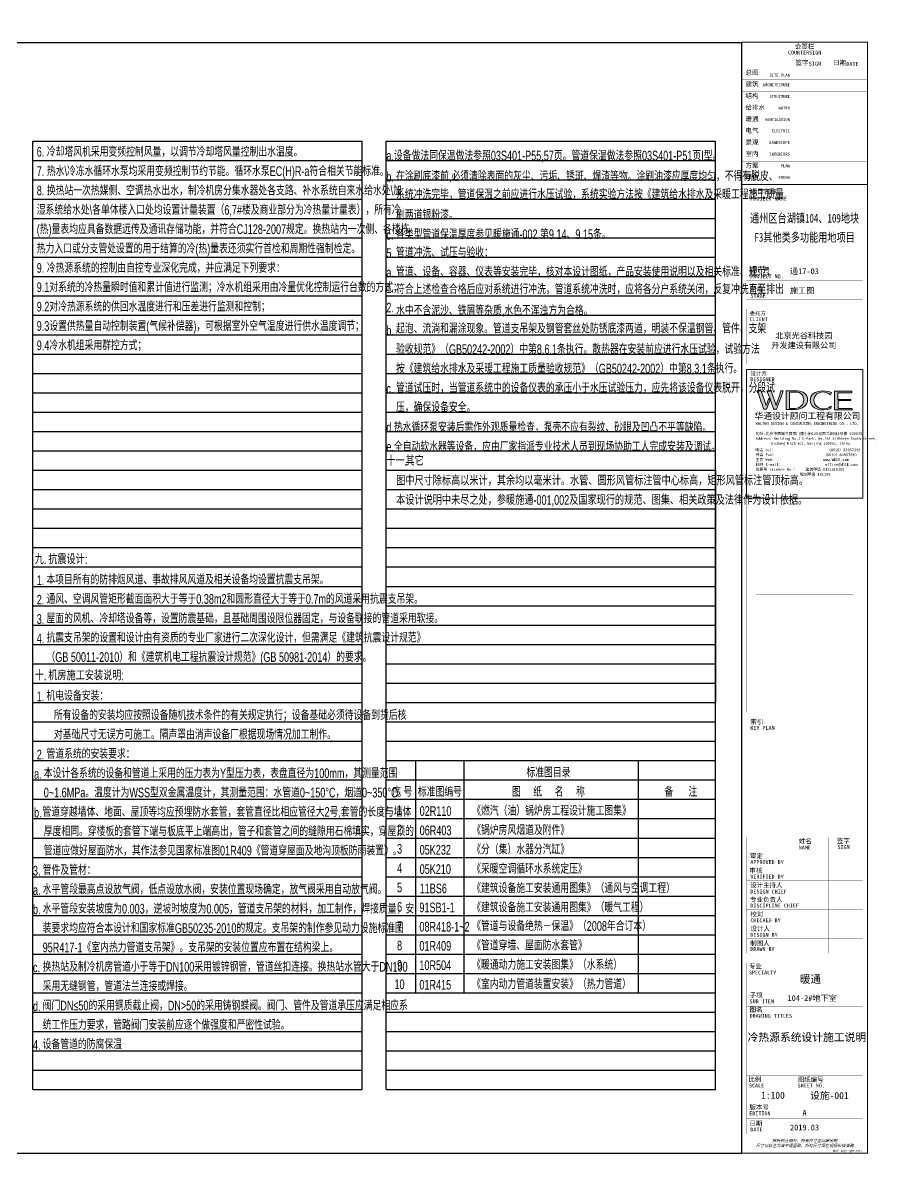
# Model space of a CAD drawing. Extents: x -253824 to 107923, y -224968 to 180578.
# Drawn here: x -40190 to 4411, y 121173 to 180578 of the extents above; entities that cross this region are included whole.
import ezdxf
from ezdxf.enums import TextEntityAlignment as Align

# ---------------------------------------------------------------- set-up
doc = ezdxf.new("R2010")
doc.units = 0
doc.header["$LTSCALE"] = 1000
doc.header["$MEASUREMENT"] = 0
doc.layers.get('0').update_dxf_attribs({"linetype": 'CONTINUOUS'})
doc.layers.get('Defpoints').update_dxf_attribs({"linetype": 'CONTINUOUS'})
for name, color, linetype in [('$0$PUB_TEXT', 7, 'CONTINUOUS'), ('252', 8, 'CONTINUOUS'), ('ACS_COM_BZ', 3, 'CONTINUOUS'), ('字', 7, 'CONTINUOUS'), ('建筑图名', 5, 'CONTINUOUS'), ('文字', 7, 'CONTINUOUS')]:
    doc.layers.add(name, color=color, linetype=linetype)
doc.styles.add('$0$华文细黑', font='STXIHEI.TTF', dxfattribs={"height": 10})
doc.styles.add('HZ', font='ros.shx', dxfattribs={"width": 0.7, "height": 5, "bigfont": 'hztxt.shx'})
doc.styles.add('ZH', font='ros.shx', dxfattribs={"width": 0.7, "bigfont": 'jd.shx'})
doc.styles.add('华文细黑', font='STXIHEI.TTF', dxfattribs={"height": 10})
doc.styles.add('图签信息$0$hwxh', font='STXIHEI.TTF')
doc.styles.add('图签信息$0$华文细黑', font='STXIHEI.TTF', dxfattribs={"height": 10})

# ---------------------------------------------------------------- blocks, each defined once
blk = doc.blocks.new('图框-A1')
for points, const_width in [([(0, 0), (841, 0), (841, 594), (0, 594)], 0.05), ([(766, 584), (25, 584), (25, 10), (766, 10)], 0.5)]:
    blk.add_lwpolyline(points, close=True, dxfattribs=dict(const_width=const_width))
at = {"const_width": 0.05}
for points in [[(420.5, 594), (420.5, 592)], [(0, 297), (2, 297)], [(841, 297), (839, 297)], [(420.5, 0), (420.5, 2)]]:
    blk.add_lwpolyline(points, dxfattribs=at)
blk = doc.blocks.new('图签信息$0$WDCE Copyright200X')
at = {"const_width": 0.016}
blk.add_lwpolyline([(-10.6, 1.26, 1), (-11.4, 1.26, 1)], format="xyb", close=True, dxfattribs=at)
at = {"style": '图签信息$0$华文细黑'}
for s, p in [('WDCE ', (-11.46, 0.5)), ('     Copyright ', (-3.51, 0.5))]:
    blk.add_text(s, height=1, dxfattribs=at).set_placement(p, align=Align.BOTTOM_RIGHT)
blk.add_text('c', height=0.6, dxfattribs=at).set_placement((-11.04, 1.35), align=Align.MIDDLE_CENTER)
blk.add_attdef('200X', text='', height=1, dxfattribs=at).set_placement((-0.45, 0.5), align=Align.BOTTOM_RIGHT)
blk = doc.blocks.new('图签信息$0$logo2')
h = blk.add_hatch(color=7)
h.paths.add_polyline_path([(19.02, -7.36), (15.84, -7.36), (15.84, -3.97), (18.97, -3.97), (18.97, -4.24), (16.46, -4.24), (16.46, -5.45), (18.81, -5.45), (18.81, -5.69), (16.47, -5.69), (16.47, -7.12), (19.02, -7.12)])
edge = h.paths.add_edge_path()
edge.add_spline(control_points=[(15.26, -4.21), (15.26, -4.21), (15.13, -4.65), (15.13, -4.65), (15.13, -4.65), (14.62, -4.1), (13.73, -4.1), (13.04, -4.1), (12.07, -4.54), (12.08, -5.62), (12.08, -6.49), (12.77, -7.16), (13.73, -7.17), (14.66, -7.17), (15.23, -6.68), (15.23, -6.68), (15.23, -6.68), (15.16, -7.11), (15.16, -7.11), (13.63, -7.7), (11.42, -7.29), (11.41, -5.64), (11.4, -3.72), (14.16, -3.66), (15.26, -4.21)], knot_values=[0, 0, 0, 0, 1, 1, 1, 2, 2, 2, 3, 3, 3, 4, 4, 4, 5, 5, 5, 6, 6, 6, 7, 7, 7, 8, 8, 8, 8], degree=3, periodic=0)
edge = h.paths.add_edge_path(flags=16)
edge.add_spline(control_points=[(10.23, -5.57), (10.23, -5.16), (10.12, -4.83), (9.9, -4.58), (9.63, -4.27), (9.23, -4.12), (8.69, -4.12), (8.69, -4.12), (7.64, -4.12), (7.64, -4.12), (7.64, -4.12), (7.64, -7.1), (7.64, -7.1), (7.64, -7.1), (8.66, -7.1), (8.66, -7.1), (9.13, -7.1), (9.52, -6.93), (9.82, -6.6), (10.09, -6.31), (10.23, -5.96), (10.23, -5.57)], knot_values=[0, 0, 0, 0, 1, 1, 1, 2, 2, 2, 3, 3, 3, 4, 4, 4, 5, 5, 5, 6, 6, 6, 7, 7, 7, 7], degree=3, periodic=0)
edge = h.paths.add_edge_path()
edge.add_spline(control_points=[(10.92, -5.51), (10.92, -5.96), (10.72, -6.37), (10.34, -6.72), (9.92, -7.1), (9.41, -7.29), (8.82, -7.29), (8.82, -7.29), (7.03, -7.29), (7.03, -7.29), (7.03, -7.29), (7.03, -3.92), (7.03, -3.92), (7.03, -3.92), (9.1, -3.92), (9.1, -3.92), (9.59, -3.92), (10.01, -4.06), (10.36, -4.34), (10.73, -4.64), (10.92, -5.03), (10.92, -5.51)], knot_values=[0, 0, 0, 0, 1, 1, 1, 2, 2, 2, 3, 3, 3, 4, 4, 4, 5, 5, 5, 6, 6, 6, 7, 7, 7, 7], degree=3, periodic=0)
at = {"lineweight": 0}
blk.add_lwpolyline([(19.02, -7.36), (15.84, -7.36), (15.84, -3.97), (18.97, -3.97), (18.97, -4.24), (16.46, -4.24), (16.46, -5.45), (18.81, -5.45), (18.81, -5.69), (16.47, -5.69), (16.47, -7.12), (19.02, -7.12), (19.02, -7.36)], dxfattribs=at)
for points, knots in [([(10.92, -5.51), (10.92, -5.96), (10.72, -6.37), (10.34, -6.72), (9.92, -7.1), (9.41, -7.29), (8.82, -7.29), (8.82, -7.29), (7.03, -7.29), (7.03, -7.29), (7.03, -7.29), (7.03, -3.92), (7.03, -3.92), (7.03, -3.92), (9.1, -3.92), (9.1, -3.92), (9.59, -3.92), (10.01, -4.06), (10.36, -4.34), (10.73, -4.64), (10.92, -5.03), (10.92, -5.51)], [0, 0, 0, 0, 1, 1, 1, 2, 2, 2, 3, 3, 3, 4, 4, 4, 5, 5, 5, 6, 6, 6, 7, 7, 7, 7]), ([(10.23, -5.57), (10.23, -5.16), (10.12, -4.83), (9.9, -4.58), (9.63, -4.27), (9.23, -4.12), (8.69, -4.12), (8.69, -4.12), (7.64, -4.12), (7.64, -4.12), (7.64, -4.12), (7.64, -7.1), (7.64, -7.1), (7.64, -7.1), (8.66, -7.1), (8.66, -7.1), (9.13, -7.1), (9.52, -6.93), (9.82, -6.6), (10.09, -6.31), (10.23, -5.96), (10.23, -5.57)], [0, 0, 0, 0, 1, 1, 1, 2, 2, 2, 3, 3, 3, 4, 4, 4, 5, 5, 5, 6, 6, 6, 7, 7, 7, 7]), ([(15.26, -4.21), (15.26, -4.21), (15.13, -4.65), (15.13, -4.65), (15.13, -4.65), (14.62, -4.1), (13.73, -4.1), (13.04, -4.1), (12.07, -4.54), (12.08, -5.62), (12.08, -6.49), (12.77, -7.16), (13.73, -7.17), (14.66, -7.17), (15.23, -6.68), (15.23, -6.68), (15.23, -6.68), (15.16, -7.11), (15.16, -7.11), (13.63, -7.7), (11.42, -7.29), (11.41, -5.64), (11.4, -3.72), (14.16, -3.66), (15.26, -4.21)], [0, 0, 0, 0, 1, 1, 1, 2, 2, 2, 3, 3, 3, 4, 4, 4, 5, 5, 5, 6, 6, 6, 7, 7, 7, 8, 8, 8, 8])]:
    blk.add_open_spline(points, degree=3, knots=knots, dxfattribs=at)
blk = doc.blocks.new('图签信息$0$logo1')
h = blk.add_hatch(color=8)
edge = h.paths.add_edge_path()
edge.add_spline(control_points=[(3.86, -5.21), (3.63, -5.88), (3.39, -6.56), (3.39, -6.56), (3.39, -6.56), (2.5, -3.91), (2.5, -3.91), (2.5, -3.91), (1.8, -3.91), (1.69, -3.91), (2.02, -4.39), (2.95, -7.27), (2.95, -7.27), (2.95, -7.27), (3.44, -7.27), (3.44, -7.27), (3.44, -7.27), (4.03, -5.66), (4.03, -5.66), (4.03, -5.66), (3.86, -5.21), (3.86, -5.21)], knot_values=[0, 0, 0, 0, 1, 1, 1, 2, 2, 2, 3, 3, 3, 4, 4, 4, 5, 5, 5, 6, 6, 6, 7, 7, 7, 7], degree=3, periodic=0)
h = blk.add_hatch(color=7)
edge = h.paths.add_edge_path()
edge.add_spline(control_points=[(6.04, -3.91), (6.09, -4.1), (5.2, -6.56), (5.2, -6.56), (5.2, -6.56), (4.3, -3.91), (4.3, -3.91), (4.3, -3.91), (3.6, -3.91), (3.49, -3.91), (3.82, -4.39), (4.75, -7.27), (4.75, -7.27), (4.75, -7.27), (5.24, -7.27), (5.24, -7.27), (5.24, -7.27), (6.33, -4.3), (6.33, -4.3), (6.33, -4.3), (6.48, -3.91), (6.48, -3.91), (6.48, -3.91), (6.21, -3.91), (6.04, -3.91)], knot_values=[0, 0, 0, 0, 1, 1, 1, 2, 2, 2, 3, 3, 3, 4, 4, 4, 5, 5, 5, 6, 6, 6, 7, 7, 7, 8, 8, 8, 8], degree=3, periodic=0)
at = {"color": 8, "lineweight": 0}
blk.add_open_spline([(3.86, -5.21), (3.63, -5.88), (3.39, -6.56), (3.39, -6.56), (3.39, -6.56), (2.5, -3.91), (2.5, -3.91), (2.5, -3.91), (1.8, -3.91), (1.69, -3.91), (2.02, -4.39), (2.95, -7.27), (2.95, -7.27), (2.95, -7.27), (3.44, -7.27), (3.44, -7.27), (3.44, -7.27), (4.03, -5.66), (4.03, -5.66), (4.03, -5.66), (3.86, -5.21), (3.86, -5.21)], degree=3, knots=[0, 0, 0, 0, 1, 1, 1, 2, 2, 2, 3, 3, 3, 4, 4, 4, 5, 5, 5, 6, 6, 6, 7, 7, 7, 7], dxfattribs=at)
at = {"lineweight": 0}
blk.add_open_spline([(6.04, -3.91), (6.09, -4.1), (5.2, -6.56), (5.2, -6.56), (5.2, -6.56), (4.3, -3.91), (4.3, -3.91), (4.3, -3.91), (3.6, -3.91), (3.49, -3.91), (3.82, -4.39), (4.75, -7.27), (4.75, -7.27), (4.75, -7.27), (5.24, -7.27), (5.24, -7.27), (5.24, -7.27), (6.33, -4.3), (6.33, -4.3), (6.33, -4.3), (6.48, -3.91), (6.48, -3.91), (6.48, -3.91), (6.21, -3.91), (6.04, -3.91)], degree=3, knots=[0, 0, 0, 0, 1, 1, 1, 2, 2, 2, 3, 3, 3, 4, 4, 4, 5, 5, 5, 6, 6, 6, 7, 7, 7, 8, 8, 8, 8], dxfattribs=at)
blk.add_blockref('图签信息$0$logo2', (0, 0))
blk = doc.blocks.new('图签信息$0$时间-logo')
at = {"layer": 'Defpoints', "lineweight": 0}
blk.add_lwpolyline([(0, -23.46), (-21.17, -23.46), (-21.17, 0), (0, 0), (0, -23.46)], dxfattribs=at)
blk.add_blockref('图签信息$0$logo1', (-20.97, 0))
at = {"style": '图签信息$0$hwxh'}
for s, height, p in [('华通设计顾问工程有限公司 ', 1.15, (-19.73, -9.05)), ('WALTON DESIGN & CONSULTING ENGINEERING CO., LTD.', 0.5, (-19.5, -10.1)), ('Address: Building No.3 C-Park, No.135 Xizhimen South Street, ', 0.47, (-19.48, -12.83)), ('地址:北京市西城区西直门南小街135号西派国际3号楼 100035', 0.5, (-19.48, -11.94)), ('电话 Tel：                        （8610）83957395 ', 0.5, (-19.56, -14.91)), ('Xicheng District, Beijing 100035, China ', 0.47, (-16.69, -13.72)), ('传真 Fax：                      （8610）83957590 ', 0.5, (-19.48, -15.8)), ('主页 Web：                      www.WDCE.com ', 0.5, (-19.48, -16.69)), ('资质号 Licence No.：    建筑甲级 A111010265 ', 0.5, (-19.48, -18.47)), ('邮件 E-mail：                    office@WDCE.com ', 0.5, (-19.48, -17.58)), ('   规划甲级 101195', 0.5, (-12.6, -19.36))]:
    blk.add_text(s, height=height, dxfattribs=at).set_placement(p)
blk = doc.blocks.new('图签信息')
at = {"const_width": 0.5}
for points in [[(-65, 574), (-65, 500.5), (0, 500.5), (0, 574)], [(-65, 0), (0, 0), (0, 500.5), (-65, 500.5)]]:
    blk.add_lwpolyline(points, close=True, dxfattribs=at)
at = {"const_width": 0.05}
for points in [[(-65, 566.5), (0, 566.5)], [(-39.14, 566.5), (-39.14, 500.5)], [(-19.1, 566.5), (-19.1, 500.5)], [(-65, 560.5), (0, 560.5)], [(-65, 554.5), (0, 554.5)], [(-65, 548.5), (0, 548.5)], [(-65, 542.5), (0, 542.5)], [(-65, 536.5), (0, 536.5)], [(-65, 530.5), (0, 530.5)], [(-65, 524.5), (0, 524.5)], [(-65, 518.5), (0, 518.5)], [(-65, 512.5), (0, 512.5)], [(-65, 512.5), (0, 512.5)], [(-65, 506.5), (0, 506.5)], [(-65, 500.5), (0, 500.5)], [(-62.5, 450.87), (-2.5, 450.87)], [(-62.5, 440.87), (-2.5, 440.87)], [(-2.5, 407.85), (-2.5, 436.12), (-62.5, 436.12), (-62.5, 407.85)], [(-62.5, 407.85), (-2.5, 407.85)], [(-62.5, 404.92), (-62.5, 227.83)], [(-62.5, 404.92), (-2.5, 404.92)], [(-62.5, 227.83), (-2.5, 227.83), (-2.5, 404.92)], [(-57.5, 338.36), (-7.5, 338.36)], [(-57.5, 288.83), (-7.5, 288.83)], [(-57.5, 234.85), (-7.5, 234.85)], [(-62.5, 227.83), (-2.5, 227.83)], [(-62.5, 217.74), (-2.5, 217.74)], [(-62.5, 103.26), (-2.5, 103.26), (-2.5, 163.26), (-62.5, 163.26), (-62.5, 103.26)], [(-37.5, 163.26), (-37.5, 103.26)], [(-20, 163.26), (-20, 103.26)], [(-62.5, 155.76), (-2.5, 155.76)], [(-62.5, 148.26), (-2.5, 148.26)], [(-62.5, 140.76), (-2.5, 140.76)], [(-62.5, 133.26), (-2.5, 133.26)], [(-62.5, 125.76), (-2.5, 125.76)], [(-62.5, 118.26), (-2.5, 118.26)], [(-62.5, 110.76), (-2.5, 110.76)], [(-62.5, 98.5), (-2.5, 98.5), (-2.5, 10), (-62.5, 10), (-62.5, 98.5)], [(-62.5, 83.5), (-2.5, 83.5)], [(-62.5, 76), (-2.5, 76)], [(-62.5, 40), (-2.5, 40)], [(-37.5, 40), (-37.5, 26)], [(-62.5, 26), (-2.5, 26)], [(-62.5, 18), (-2.5, 18)]]:
    blk.add_lwpolyline(points, dxfattribs=at)
at = {"ltscale": 0.001, "xscale": 2.834689937531525, "yscale": 2.834689937531525, "zscale": 2.834689937531525}
blk.add_blockref('图签信息$0$时间-logo', (-2.5, 404.92), dxfattribs=at)
blk.add_blockref('图签信息$0$WDCE Copyright200X', (-2.5, 0)).add_auto_attribs({'200X': '2007'})
at = {"style": '图签信息$0$华文细黑'}
for s, height, p in [('会签栏', 2.4, (-32.5, 573)), ('COUNTERSIGN', 2, (-32.5, 569.6))]:
    blk.add_text(s, height=height, dxfattribs=at).set_placement(p, align=Align.TOP_CENTER)
for s, height, p in [('签字', 2.4, (-37.22, 564.63)), ('日期', 2.4, (-17.79, 564.58)), ('总图', 2.4, (-63, 559.5)), ('SIGN', 2, (-30.32, 563.88)), ('DATE', 2, (-10.96, 563.7)), ('建筑', 2.4, (-63, 553.5)), ('结构', 2.4, (-63, 547.5)), ('给排水', 2.4, (-63, 541.5)), ('暖通', 2.4, (-63, 535.5)), ('电气', 2.4, (-63, 529.5)), ('景观', 2.4, (-63, 523.5)), ('室内', 2.4, (-63, 517.5)), ('方案', 2.4, (-63, 511.5)), ('绿色', 2.4, (-63, 505.5)), ('项目名称', 2.4, (-60.5, 498)), ('PROJECT NAME', 2, (-60.5, 494.08)), ('设计号', 2.4, (-60.54, 457.48)), ('PROJECT NO.', 2, (-60.5, 453.97)), ('阶段', 2.4, (-60.5, 447.47)), ('STAGE', 2, (-60.5, 443.97)), ('委托方', 2, (-60.9, 434.86)), ('CLIENT', 2, (-60.9, 431.86)), ('设计方', 2, (-60.5, 403.83)), ('DESIGNER', 2, (-60.5, 400.83)), ('KEY PLAN', 2, (-60.5, 220.74)), ('索引', 2.4, (-60.5, 224.14)), ('姓名', 2.4, (-35.5, 162.47)), ('签字', 2.4, (-15.81, 162.57)), ('审定', 2.4, (-60.73, 154.81)), ('NAME', 2, (-35.5, 158.96)), ('SIGN', 2, (-15.5, 159.2)), ('APPROVED BY', 2, (-60.5, 151.44)), ('审核', 2.4, (-60.95, 147.29)), ('VERIFIED BY', 2, (-60.5, 143.91)), ('设计主持人', 2.4, (-60.68, 139.76)), ('专业负责人', 2.4, (-60.67, 132.26)), ('DESIGN CHIEF', 2, (-60.5, 136.19)), ('校对', 2.4, (-60.5, 124.76)), ('DISCIPLINE CHIEF', 2, (-60.5, 128.98)), ('CHECKED BY', 2, (-60.5, 121.37)), ('设计人', 2.4, (-60.5, 117.26)), ('DESIGN BY', 2, (-60.5, 113.83)), ('制图人', 2.4, (-60.61, 109.76)), ('DRAWN BY', 2, (-60.5, 106.5)), ('专业', 2.4, (-61.23, 97.93)), ('SPECIALTY', 2, (-61.23, 94.38)), ('SUB ITEM', 2, (-60.88, 79.5)), ('子项', 2.4, (-60.88, 82.92)), ('DRAWING TITLES', 2, (-60.91, 72)), ('图名', 2.4, (-60.91, 75.41)), ('比例', 2.4, (-61.56, 39.42)), ('SCALE', 2, (-61.19, 36)), ('SHEET NO.', 2, (-36.1, 36)), ('图纸编号', 2.4, (-36.1, 39.32)), ('版本号', 2.4, (-61, 25.03)), ('EDITION', 2, (-61.06, 21.61)), ('日期', 2.4, (-61, 16.68)), ('DATE', 2, (-60.5, 13.26))]:
    blk.add_text(s, height=height, dxfattribs=at).set_placement(p, align=Align.TOP_LEFT)
for s, p in [('ARCHITECTURE', (-40.06, 552.7)), ('SITE PLAN', (-40.06, 557.7)), ('STRUCTURE', (-40.06, 546.7)), ('WATER', (-40.06, 540.7)), ('VENTILATION', (-40.06, 534.7)), ('ELECTRIC', (-40.14, 528.89)), ('LANDSCAPE', (-40.14, 522.89)), ('INTERIORS', (-40.14, 516.89)), ('PLAN', (-40.14, 510.89)), ('GREEN', (-40.14, 504.89))]:
    blk.add_text(s, height=1.5, dxfattribs=at).set_placement(p, align=Align.TOP_RIGHT)
at = {"color": 4, "style": '图签信息$0$华文细黑', "width": 0.75}
for s, p in [('通州区台湖镇104、109地块', (-32.5, 480.78)), ('F3其他类多功能用地项目', (-32.5, 470.91))]:
    blk.add_text(s, height=4.5, dxfattribs=at).set_placement(p, align=Align.CENTER)
at = {"color": 4, "style": '图签信息$0$华文细黑'}
for s, p in [('A', (-32.53, 19.4)), ('2019.03', (-32.53, 11.84))]:
    blk.add_text(s, height=3, dxfattribs=at).set_placement(p, align=Align.CENTER)
at = {"style": '图签信息$0$华文细黑', "oblique": 20}
for s, p in [('除特别注明外，所有尺寸是以毫米制', (-32.5, 6.5)), ('尺寸以标注为准不得量取，所有尺寸需在现场校核准确', (-32.5, 4))]:
    blk.add_text(s, height=1.5, dxfattribs=at).set_placement(p, align=Align.MIDDLE_CENTER)
at = {"color": 4, "ltscale": 0.001, "char_height": 3, "width": 58.4895, "style": '图签信息$0$华文细黑'}
for s, insert, attachment_point in [('通17-03', (-40.06, 455.51), 4), ('施工图', (-40.06, 445.51), 4), ('北京光谷科技园\\P开发建设有限公司', (-32.9, 419.71), 5)]:
    blk.add_mtext(s, dxfattribs=dict(at, insert=insert, attachment_point=attachment_point))
blk = doc.blocks.new('图签-A1')
at = {"color": 2}
blk.add_blockref('图签信息', (0, 0), dxfattribs=at)

msp = doc.modelspace()

# ---------------------------------------------------------------- linework, layer by layer
at = {"layer": '252'}
for p, q in [((-39675, 165478, 0), (-39675, 174478, 0)), ((-39675, 125478), (-39675, 174478, 0)), ((-39675, 174478, 0), (-22675, 174478, 0)), ((-22675, 165478, 0), (-22675, 174478, 0)), ((-22675, 125478), (-22675, 174478, 0)), ((-21434, 165478, 0), (-21434, 174478, 0)), ((-21434, 125478), (-21434, 174478, 0)), ((-21434, 174478, 0), (-4434, 174478, 0)), ((-4434, 165478, 0), (-4434, 174478, 0)), ((-4434, 125478), (-4434, 174478, 0)), ((-39675, 173478, 0), (-22675, 173478, 0)), ((-21434, 173478, 0), (-4434, 173478, 0)), ((-39675, 172478, 0), (-22675, 172478, 0)), ((-21434, 172478, 0), (-4434, 172478, 0)), ((-39675, 171478, 0), (-22675, 171478, 0)), ((-21434, 171478, 0), (-4434, 171478, 0)), ((-39675, 170478, 0), (-22675, 170478, 0)), ((-39675, 170478, 0), (-22675, 170478, 0)), ((-21434, 170478, 0), (-4434, 170478, 0)), ((-21434, 170478, 0), (-4434, 170478, 0)), ((-39675, 169478, 0), (-22675, 169478, 0)), ((-21434, 169478, 0), (-4434, 169478, 0)), ((-39675, 168478, 0), (-22675, 168478, 0)), ((-21434, 168478, 0), (-4434, 168478, 0)), ((-39675, 167478, 0), (-22675, 167478, 0)), ((-21434, 167478, 0), (-4434, 167478, 0)), ((-39675, 166478, 0), (-22675, 166478, 0)), ((-21434, 166478, 0), (-4434, 166478, 0)), ((-39675, 165478, 0), (-22675, 165478, 0)), ((-39675, 165478, 0), (-22675, 165478, 0)), ((-39675, 165478, 0), (-22675, 165478, 0)), ((-21434, 165478, 0), (-4434, 165478, 0)), ((-21434, 165478, 0), (-4434, 165478, 0)), ((-21434, 165478, 0), (-4434, 165478, 0)), ((-39675, 164478, 0), (-22675, 164478, 0)), ((-39675, 164478, 0), (-22675, 164478, 0)), ((-21434, 164478, 0), (-4434, 164478, 0)), ((-21434, 164478, 0), (-4434, 164478, 0)), ((-39675, 163478, 0), (-22675, 163478, 0)), ((-21434, 163478, 0), (-4434, 163478, 0)), ((-39675, 162478, 0), (-22675, 162478, 0)), ((-21434, 162478, 0), (-4434, 162478, 0)), ((-39675, 161478, 0), (-22675, 161478, 0)), ((-21434, 161478, 0), (-4434, 161478, 0)), ((-39675, 160478, 0), (-22675, 160478, 0)), ((-21434, 160478, 0), (-4434, 160478, 0)), ((-39675, 159478, 0), (-22675, 159478, 0)), ((-21434, 159478, 0), (-4434, 159478, 0)), ((-39675, 158478, 0), (-22675, 158478, 0)), ((-39675, 158478, 0), (-22675, 158478, 0)), ((-21434, 158478, 0), (-4434, 158478, 0)), ((-21434, 158478, 0), (-4434, 158478, 0)), ((-39675, 157478, 0), (-22675, 157478, 0)), ((-21434, 157478, 0), (-4434, 157478, 0)), ((-21434, 157478, 0), (-4434, 157478, 0)), ((-4434, 157478, 0), (-4434, 145478, 0)), ((-39675, 156478, 0), (-22675, 156478, 0)), ((-21434, 156478, 0), (-4434, 156478, 0)), ((-21434, 156478, 0), (-4434, 156478, 0)), ((-39675, 155478, 0), (-22675, 155478, 0)), ((-21434, 155478, 0), (-4434, 155478, 0)), ((-21434, 155478, 0), (-4434, 155478, 0)), ((-39675, 154478, 0), (-22675, 154478, 0)), ((-21434, 154478, 0), (-4434, 154478, 0)), ((-21434, 154478, 0), (-4434, 154478, 0)), ((-39675, 153478, 0), (-22675, 153478, 0)), ((-21434, 153478, 0), (-4434, 153478, 0)), ((-21434, 153478, 0), (-4434, 153478, 0)), ((-39675, 152478, 0), (-22675, 152478, 0)), ((-21434, 152478, 0), (-4434, 152478, 0)), ((-21434, 152478, 0), (-4434, 152478, 0)), ((-39675, 151478, 0), (-22675, 151478, 0)), ((-21434, 151478, 0), (-4434, 151478, 0)), ((-21434, 151478, 0), (-4434, 151478, 0)), ((-39675, 150478, 0), (-22675, 150478, 0)), ((-21434, 150478, 0), (-4434, 150478, 0)), ((-21434, 150478, 0), (-4434, 150478, 0)), ((-39675, 149478, 0), (-22675, 149478, 0)), ((-21434, 149478, 0), (-4434, 149478, 0)), ((-21434, 149478, 0), (-4434, 149478, 0)), ((-39675, 148478, 0), (-22675, 148478, 0)), ((-39675, 148478, 0), (-22675, 148478, 0)), ((-21434, 148478, 0), (-4434, 148478, 0)), ((-21434, 148478, 0), (-4434, 148478, 0)), ((-21434, 148478, 0), (-4434, 148478, 0)), ((-39675, 147478, 0), (-22675, 147478, 0)), ((-21434, 147478, 0), (-4434, 147478, 0)), ((-21434, 147478, 0), (-4434, 147478, 0)), ((-39675, 146478, 0), (-22675, 146478, 0)), ((-21434, 146478, 0), (-4434, 146478, 0)), ((-21434, 146478, 0), (-4434, 146478, 0)), ((-39675, 145478, 0), (-22675, 145478, 0)), ((-21434, 145478, 0), (-4434, 145478, 0)), ((-21434, 145478, 0), (-4434, 145478, 0)), ((-39675, 144478, 0), (-22675, 144478, 0)), ((-21434, 144478, 0), (-4434, 144478, 0)), ((-39675, 143478, 0), (-22675, 143478, 0)), ((-21434, 143478, 0), (-4434, 143478, 0)), ((-39675, 142478, 0), (-22675, 142478, 0)), ((-21434, 130478, 0), (-21434, 142478, 0)), ((-21434, 142478, 0), (-4434, 142478, 0)), ((-19934, 142478, 0), (-19934, 130478, 0)), ((-17434, 142478, 0), (-17434, 130478, 0)), ((-8434, 142478, 0), (-8434, 130478, 0)), ((-39675, 141478, 0), (-22675, 141478, 0)), ((-21434, 141478, 0), (-4434, 141478, 0)), ((-39675, 140478, 0), (-22675, 140478, 0)), ((-39675, 140478, 0), (-22675, 140478, 0)), ((-21434, 140478, 0), (-4434, 140478, 0)), ((-21434, 140478, 0), (-4434, 140478, 0)), ((-39675, 139478, 0), (-22675, 139478, 0)), ((-21434, 139478, 0), (-4434, 139478, 0)), ((-39675, 138478, 0), (-22675, 138478, 0)), ((-21434, 138478, 0), (-4434, 138478, 0)), ((-39675, 137478, 0), (-22675, 137478, 0)), ((-21434, 137478, 0), (-4434, 137478, 0)), ((-39675, 136478, 0), (-22675, 136478, 0)), ((-21434, 136478, 0), (-4434, 136478, 0)), ((-39675, 135478, 0), (-22675, 135478, 0)), ((-21434, 135478, 0), (-4434, 135478, 0)), ((-39675, 134478, 0), (-22675, 134478, 0)), ((-21434, 134478, 0), (-4434, 134478, 0)), ((-39675, 133478, 0), (-22675, 133478, 0)), ((-21434, 133478, 0), (-4434, 133478, 0)), ((-39675, 132478, 0), (-22675, 132478, 0)), ((-21434, 132478, 0), (-4434, 132478, 0)), ((-39675, 131478, 0), (-22675, 131478, 0)), ((-21434, 131478, 0), (-4434, 131478, 0)), ((-39675, 130478, 0), (-22675, 130478, 0)), ((-21434, 130478, 0), (-4434, 130478, 0)), ((-39675, 129478, 0), (-22675, 129478, 0)), ((-21434, 129478, 0), (-4434, 129478, 0)), ((-39675, 128478, 0), (-22675, 128478, 0)), ((-21434, 128478, 0), (-4434, 128478, 0)), ((-39675, 127478, 0), (-22675, 127478, 0)), ((-21434, 127478, 0), (-4434, 127478, 0)), ((-39675, 126478, 0), (-22675, 126478, 0)), ((-21434, 126478, 0), (-4434, 126478, 0)), ((-39675, 125478), (-22675, 125478)), ((-21434, 125478), (-4434, 125478))]:
    msp.add_line(p, q, dxfattribs=at)
at = {"layer": 'ACS_COM_BZ'}
msp.add_lwpolyline([(-77191, 179576), (-3091, 179576), (-3091, 122176), (-77191, 122176)], close=True, dxfattribs=at)

# ---------------------------------------------------------------- block references
at = {"xscale": 100, "yscale": 100, "zscale": 100}
for name, p in [('图框-A1', (-79691, 121176)), ('图签-A1', (3409, 122191))]:
    msp.add_blockref(name, p, dxfattribs=at)

# ---------------------------------------------------------------- texts
at = {"layer": '$0$PUB_TEXT', "style": '$0$华文细黑'}
msp.add_text('冷热源系统设计施工说明', height=407.75, dxfattribs=at).set_placement((-2782, 127981))
at = {"layer": '字', "style": '华文细黑'}
for s, height, p in [('104-2#地下室', 300, (-723, 130057)), ('1:100', 360, (-2087, 125006)), ('设施-001', 360, (444, 124998))]:
    msp.add_text(s, height=height, dxfattribs=at).set_placement(p)
at = {"layer": '建筑图名', "style": '华文细黑'}
msp.add_text('暖通', height=400, dxfattribs=at).set_placement((-85, 130990))
at = {"layer": '文字', "width": 0.7}
for s, style, p in [('6. 冷却塔风机采用变频控制风量，以调节冷却塔风量控制出水温度。', 'ZH', (-39481, 173676, 0)), ('a.设备做法同保温做法参照03S401-P55,57页。管道保温做法参照03S401-P51页I型。', 'ZH', (-21434, 173478, 0)), ('7. 热水\\冷冻水循环水泵均采用变频控制节约节能。循环水泵EC(H)R-a符合相关节能标准。', 'ZH', (-39481, 172676, 0)), ('b.', 'ZH', (-21434, 172381, 0)), ('在涂刷底漆前,必须清除表面的灰尘、污垢、锈斑、焊渣等物。涂刷油漆应厚度均匀，不得有脱皮、', 'ZH', (-20933, 172417, -72)), ('系统冲洗完毕，管道保温之前应进行水压试验，系统实验方法按《建筑给水排水及采暖工程施工质量', 'ZH', (-20933, 171478, -72)), ('刷两道银粉漆。 ', 'ZH', (-20933, 170417, -72)), ('各类型管道保温厚度参见暖施通-002 第9.14、9.15条。', 'ZH', (-20933, 169417, -72)), ('c.', 'ZH', (-21434, 169381, 0)), ('5.', 'ZH', (-21434, 168443, 0)), ('管道冲洗、试压与验收：', 'ZH', (-20933, 168478, -72)), ('a.', 'ZH', (-21434, 167443, 0)), ('管道、设备、容器、仪表等安装完毕，核对本设计图纸，产品安装使用说明以及相关标准、规范，', 'ZH', (-20933, 167478, -72)), ('1.', 'HZ', (-21434, 166631, 0)), ('符合上述检查合格后应对系统进行冲洗，管道系统冲洗时，应将各分户系统关闭，反复冲洗直至排出', 'ZH', (-20933, 166574, 0)), ('2.', 'HZ', (-21434, 165631, 0)), ('水中不含泥沙、铁屑等杂质,水色不浑浊方为合格。', 'ZH', (-20933, 165478, -72)), ('b.', 'ZH', (-21434, 164443, 0)), ('起泡、流淌和漏涂现象。管道支吊架及钢管套丝处防锈底漆两道，明装不保温钢管、管件、支架 ', 'ZH', (-20933, 164547, 0)), ('验收规范》（GB50242-2002）中第8.6.1条执行。散热器在安装前应进行水压试验，试验方法', 'ZH', (-20933, 163478, -72)), ('按《建筑给水排水及采暖工程施工质量验收规范》（GB50242-2002）中第8.3.1条执行。', 'ZH', (-20933, 162478, -72)), ('c.', 'ZH', (-21434, 161443, 0)), ('管道试压时，当管道系统中的设备仪表的承压小于水压试验压力，应先将该设备仪表脱开，分段试', 'ZH', (-20933, 161478, -72)), ('压，确保设备安全。', 'ZH', (-20933, 160478, -72)), ('d.热水循环泵安装后需作外观质量检查，泵壳不应有裂纹、砂眼及凹凸不平等缺陷。', 'ZH', (-21434, 159443, 0)), ('e.全自动软水器等设备，应由厂家指派专业技术人员到现场协助工人完成安装及调试。', 'ZH', (-21434, 158443, 0)), ('十一.', 'HZ', (-21434, 157718, 0)), ('其它', 'HZ', (-20445, 157718, -72)), ('图中尺寸除标高以米计，其余均以毫米计。水管、圆形风管标注管中心标高，矩形风管标注管顶标高。', 'HZ', (-20927, 156691, -72)), ('本设计说明中未尽之处，参暖施通-001,002及国家现行的规范、图集、相关政策及法律作为设计依据。', 'HZ', (-20927, 155691, -72)), ('九.', 'HZ', (-39586, 152628, 0)), ('抗震设计:', 'HZ', (-38888, 152628, 0)), ('本项目所有的防排烟风道、事故排风风道及相关设备均设置抗震支吊架。', 'ZH', (-38980, 151576, -72)), ('1.', 'ZH', (-39481, 151540, 0)), ('2.', 'ZH', (-39481, 150540, 0)), ('通风、空调风管矩形截面面积大于等于0.38m2和圆形直径大于等于0.7m的风道采用抗震支吊架。', 'ZH', (-38980, 150576, -72)), ('3.', 'ZH', (-39481, 149540, 0)), ('屋面的风机、冷却塔设备等，设置防震基础，且基础周围设限位器固定，与设备联接的管道采用软接。', 'ZH', (-38980, 149576, -72)), ('抗震支吊架的设置和设计由有资质的专业厂家进行二次深化设计，但需满足《建筑抗震设计规范》', 'ZH', (-38980, 148576, -72)), ('4.', 'ZH', (-39481, 148540, 0)), ('（GB 50011-2010）和《建筑机电工程抗震设计规范》(GB 50981-2014）的要求。', 'ZH', (-38980, 147576, -72)), ('十.', 'HZ', (-39586, 146628, 0)), ('机房施工安装说明:', 'HZ', (-38888, 146628, 0)), ('1.', 'ZH', (-39481, 145540, 0)), ('机电设备安装：', 'ZH', (-38980, 145576, -72)), ('所有设备的安装均应按照设备随机技术条件的有关规定执行；设备基础必须待设备到货后核', 'ZH', (-38597, 144576, 0)), ('对基础尺寸无误方可施工。隔声罩由消声设备厂根据现场情况加工制作。', 'ZH', (-38597, 143576, 0)), ('2.', 'ZH', (-39481, 142540, 0)), ('管道系统的安装要求：', 'ZH', (-38980, 142576, -72)), ('本设计各系统的设备和管道上采用的压力表为Y型压力表，表盘直径为100mm，其测量范围', 'ZH', (-39119, 141576, -72)), ('a.', 'ZH', (-39619, 141540, 0)), ('0~1.6MPa。温度计为WSS型双金属温度计，其测量范围：水管道0~150%%DC，烟道0~350%%DC。', 'ZH', (-39119, 140576, -72)), ('《燃汽（油）锅炉房工程设计施工图集》', 'ZH', (-17002, 139636, 0)), ('b.', 'ZH', (-39619, 139540, 0)), ('管道穿越墙体、地面、屋顶等均应预埋防水套管，套管直径比相应管径大2号,套管的长度与墙体', 'ZH', (-39186, 139576, -72)), ('02R110', 'ZH', (-19713, 139621, 0)), ('厚度相同。穿楼板的套管下端与板底平上端高出，管子和套管之间的缝隙用石棉填实，穿屋顶的', 'ZH', (-39119, 138576, -72)), ('06R403', 'ZH', (-19713, 138621, 0)), ('《锅炉房风烟道及附件》', 'ZH', (-17002, 138636, 0)), ('管道应做好屋面防水，其作法参见国家标准图01R409《管道穿屋面及地沟顶板防雨装置》。', 'ZH', (-39119, 137576, -72)), ('05K232', 'ZH', (-19713, 137621, 0)), ('《分（集）水器分汽缸》', 'ZH', (-17002, 137636, 0)), ('3.', 'ZH', (-39675, 136540, 0)), ('管件及管材：', 'ZH', (-39174, 136576, -72)), ('05K210', 'ZH', (-19713, 136621, 0)), ('《采暖空调循环水系统定压》', 'ZH', (-17002, 136636, 0)), ('水平管段最高点设放气阀，低点设放水阀，安装位置现场确定，放气阀采用自动放气阀。', 'ZH', (-39174, 135576, -72)), ('11BS6', 'ZH', (-19713, 135621, 0)), ('《建筑设备施工安装通用图集》（通风与空调工程）', 'ZH', (-17002, 135636, 0)), ('a.', 'ZH', (-39675, 135540, 0)), ('b.', 'ZH', (-39675, 134540, 0)), ('水平管段安装坡度为0.003，逆坡时坡度为0.005，管道支吊架的材料，加工制作，焊接质量，安', 'ZH', (-39174, 134576, -72)), ('91SB1-1', 'ZH', (-19727, 134643, 0)), ('《建筑设备施工安装通用图集》（暖气工程）', 'ZH', (-17002, 134640, 0)), ('装要求均应符合本设计和国家标准GB50235-2010的规定。支吊架的制作参见动力设施标准图', 'ZH', (-39174, 133576, -72)), ('08R418-1~2', 'ZH', (-19727, 133646, 0)), ('《管道与设备绝热－保温》（2008年合订本）', 'ZH', (-17002, 133682, 0)), ('95R417-1《室内热力管道支吊架》。支吊架的安装位置应布置在结构梁上。', 'ZH', (-39174, 132576, -72)), ('01R409', 'ZH', (-19727, 132657, 0)), ('《管道穿墙、屋面防水套管》', 'ZH', (-17002, 132682, 0)), ('c.', 'ZH', (-39675, 131540, 0)), ('换热站及制冷机房管道小于等于DN100采用镀锌钢管，管道丝扣连接。换热站水管大于DN100', 'ZH', (-39174, 131576, -72)), ('10R504', 'ZH', (-19727, 131657, 0)), ('《暖通动力施工安装图集》（水系统）', 'ZH', (-17002, 131682, 0)), ('采用无缝钢管，管道法兰连接或焊接。', 'ZH', (-39174, 130576, -72)), ('01R415', 'ZH', (-19727, 130649, 0)), ('《室内动力管道装置安装》（热力管道）', 'ZH', (-17002, 130682, 0)), ('阀门DN≤50的采用铜质截止阀，DN>50的采用铸钢蝶阀。阀门、管件及管道承压应满足相应系', 'ZH', (-39174, 129576, -72)), ('d.', 'ZH', (-39675, 129540, 0)), ('统工作压力要求，管路阀门安装前应逐个做强度和严密性试验。', 'ZH', (-39174, 128576, -72)), ('4.', 'ZH', (-39675, 127540, 0)), ('设备管道的防腐保温', 'ZH', (-39174, 127576, -72))]:
    msp.add_text(s, height=500, dxfattribs=dict(at, style=style)).set_placement(p)
at = {"layer": '文字', "color": 2, "style": 'ZH', "width": 0.7}
for s, p in [('8. 换热站一次热媒侧、空调热水出水，制冷机房分集水器处各支路、补水系统自来水给水处\\加', (-39481, 171676, 0)), ('湿系统给水处\\各单体楼入口处均设置计量装置（6,7#楼及商业部分为冷热量计量表），所有冷', (-39481, 170676, 0)), ('(热)量表均应具备数据远传及通讯存储功能，并符合CJ128-2007规定。换热站内一次侧、各楼栋', (-39481, 169676, 0)), ('热力入口或分支管处设置的用于结算的冷(热)量表还须实行首检和周期性强制检定。', (-39481, 168676, 0)), ('9. 冷热源系统的控制由自控专业深化完成，并应满足下列要求：', (-39481, 167676, 0)), ('9.1对系统的冷热量瞬时值和累计值进行监测；冷水机组采用由冷量优化控制运行台数的方式；', (-39481, 166676, 0)), ('9.2对冷热源系统的供回水温度进行和压差进行监测和控制；', (-39481, 165676, 0)), ('9.3设置供热量自动控制装置(气候补偿器)，可根据室外空气温度进行供水温度调节；', (-39481, 164676, 0)), ('9.4冷水机组采用群控方式；', (-39481, 163676, 0))]:
    msp.add_text(s, height=500, dxfattribs=at).set_placement(p)
at = {"layer": '文字', "style": 'ZH', "width": 0.7}
for s, p in [('标准图目录', (-13065, 141612, 0)), ('序 号', (-20612, 140612, 0)), ('标准图编号', (-18665, 140612, 0)), ('图     纸     名     称', (-13071, 140612, 0)), ('备      注', (-6228, 140612, 0)), ('1', (-20750, 139672, 0)), ('2', (-20750, 138672, 0)), ('3', (-20750, 137672, 0)), ('4', (-20750, 136672, 0)), ('5', (-20750, 135672, 0)), ('6', (-20750, 134672, 0)), ('7', (-20750, 133672, 0)), ('8', (-20750, 132672, 0)), ('9', (-20750, 131672, 0)), ('10', (-20750, 130672, 0))]:
    msp.add_text(s, height=500, dxfattribs=at).set_placement(p, align=Align.CENTER)

doc.saveas('drawing.dxf')
